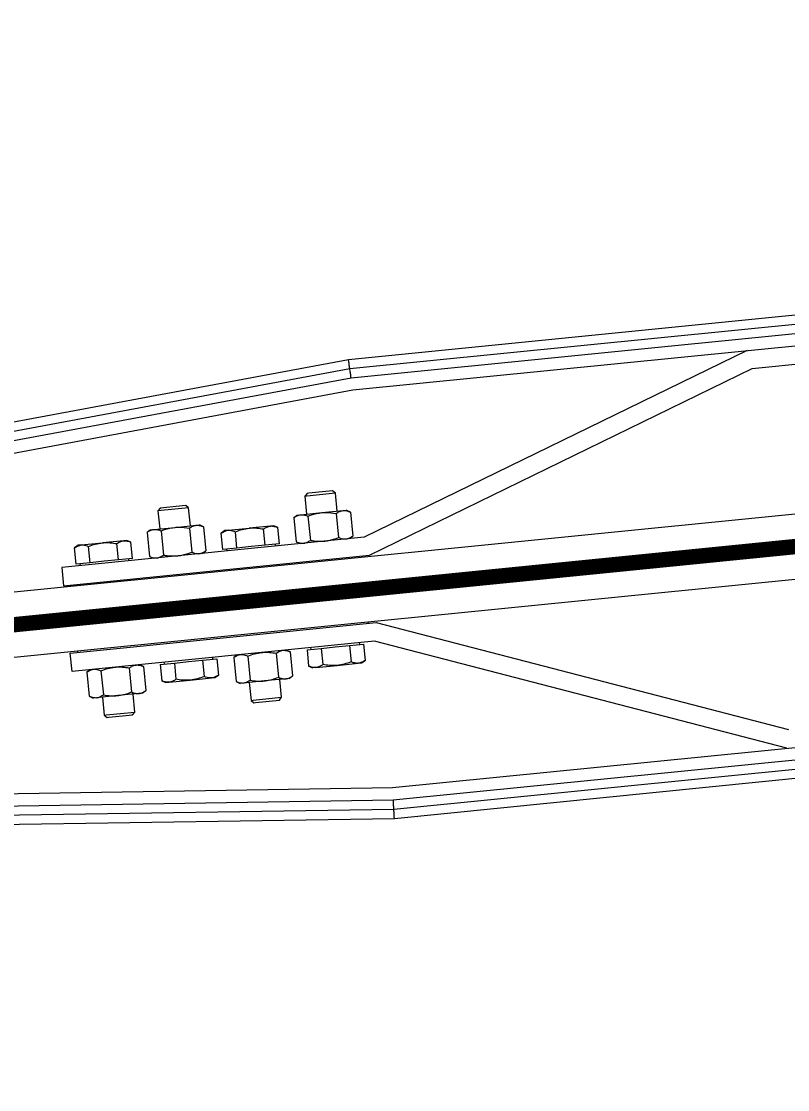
# Model space of a CAD drawing. Header units: millimetres. Extents: x -37020 to 35906, y -101 to 52234.
# Drawn here: x -113.217 to -112.718, y 323.778 to 324.473 of the extents above; entities that cross this region are included whole.
import ezdxf

# ---------------------------------------------------------------- set-up
doc = ezdxf.new("R2010")
doc.units = ezdxf.units.MM
doc.header["$PDMODE"] = 35
doc.header["$PDSIZE"] = 1
doc.linetypes.add('CENTROX2', pattern=[101.6, 63.5, -12.7, 12.7, -12.7])
doc.linetypes.add('DASHED2', pattern=[0.375, 0.25, -0.125])
for name, color, linetype in [('Catenaria', 2, 'Continuous'), ('Eje unifilar', 4, 'CENTROX2'), ('M0_EQUIPOS', 2, 'Continuous'), ('R10', 240, 'Continuous'), ('unifilar VIAS Ppales', 5, 'DASHED2')]:
    doc.layers.add(name, color=color, linetype=linetype)
doc.styles.add('Romans', font='romans.shx', dxfattribs={"width": 0.8})
doc.styles.get("Standard").update_dxf_attribs({"font": 'arial.ttf'})
doc.dimstyles.get("Standard").update_dxf_attribs({"dimtxt": 0.18, "dimasz": 0.18, "dimexe": 0.18, "dimexo": 0.0625, "dimgap": 0.09, "dimtad": 0, "dimtih": 1, "dimtoh": 1, "dimdec": 4, "dimzin": 0, "dimdsep": 46, "dimtxsty": 'Standard', "dimcen": 0.09, "dimadec": 0, "dimazin": 0, "dimtfac": 1, "dimtdec": 4, "dimtofl": 0, "dimtmove": 0, "dimatfit": 3, "dimfxl": 1, "dimtolj": 1, "dimtzin": 0, "dimarcsym": 0})

# ---------------------------------------------------------------- blocks, each defined once
blk = doc.blocks.new('enlace tol')
at = {"layer": 'Eje unifilar'}
blk.add_line((-7125.44, -43306.58, -11480), (6097.6, -44628.91, -11480), dxfattribs=at)
blk = doc.blocks.new('A$C3C3C2E3F')
at = {"layer": 'M0_EQUIPOS', "color": 1, "linetype": 'Continuous', "lineweight": 15}
for p, q in [((-20.95, -173.88), (-74.95, -813.88)), ((18.05, -174), (72.05, -814)), ((21.05, -173.88), (75.05, -813.88)), ((16.51, -191.44), (69.05, -814.13)), ((-25.95, -268.82), (-71.95, -814)), ((-23.83, -279.3), (-68.95, -814.13)), ((-19.97, -281.21), (-64.95, -814.3)), ((19.83, -278.44), (65.05, -814.3)), ((-10.45, -394.3), (-10.45, -969.3)), ((10.55, -969.3), (10.55, -394.3)), ((-16.95, -813.23), (-16.95, -714.3)), ((-16.95, -714.3), (-10.95, -714.3)), ((-10.95, -714.3), (-10.95, -814.3)), ((11.05, -714.3), (11.05, -814.3)), ((17.05, -714.3), (11.05, -714.3)), ((17.05, -813.23), (17.05, -714.3)), ((-25.54, -719.06), (-26.25, -720.3)), ((-17.67, -719.06), (-25.54, -719.06)), ((-16.95, -720.3), (-17.67, -719.06)), ((-10.95, -716.8), (-10.45, -716.8)), ((10.55, -716.8), (11.05, -716.8)), ((17.65, -721.37), (17.65, -719.06)), ((17.65, -719.06), (22.96, -719.06)), ((23.68, -720.3), (22.96, -719.06)), ((-26.25, -721.37), (-26.25, -720.3)), ((-26.25, -728.3), (-26.25, -721.37)), ((17.65, -720.3), (17.05, -720.3)), ((17.65, -723.68), (17.65, -721.37)), ((23.68, -721.37), (23.68, -720.3)), ((23.68, -721.37), (23.68, -728.3)), ((-32.12, -723.3), (-32.95, -724.13)), ((-32.95, -724.13), (-32.95, -724.69)), ((-32.95, -724.69), (-32.95, -732.47)), ((-26.25, -723.3), (-32.12, -723.3)), ((-32.12, -723.3), (-32.12, -723.97)), ((-32.12, -723.97), (-32.12, -733.3)), ((-17.67, -723.68), (-25.54, -723.68)), ((17.65, -728.3), (17.65, -723.68)), ((17.65, -723.68), (22.96, -723.68)), ((-26.25, -735.23), (-26.25, -728.3)), ((17.65, -732.92), (17.65, -728.3)), ((23.68, -735.23), (23.68, -728.3)), ((-32.95, -732.47), (-32.12, -733.3)), ((-17.67, -732.92), (-25.54, -732.92)), ((17.65, -732.92), (22.96, -732.92)), ((17.65, -735.23), (17.65, -732.92)), ((-32.12, -733.3), (-26.25, -733.3)), ((-26.25, -736.3), (-26.25, -735.23)), ((-26.25, -736.3), (-25.54, -737.54)), ((-17.67, -737.54), (-16.95, -736.3)), ((17.05, -736.3), (17.65, -736.3)), ((17.65, -737.54), (17.65, -735.23)), ((22.96, -737.54), (23.68, -736.3)), ((23.68, -736.3), (23.68, -735.23)), ((-17.67, -737.54), (-25.54, -737.54)), ((17.65, -737.54), (22.96, -737.54)), ((-22.87, -743.06), (-23.58, -744.3)), ((-17.55, -743.06), (-22.87, -743.06)), ((-17.55, -743.06), (-17.55, -745.37)), ((17.76, -743.06), (17.05, -744.3)), ((25.63, -743.06), (17.76, -743.06)), ((26.35, -744.3), (25.63, -743.06)), ((-23.58, -744.3), (-23.58, -745.37)), ((-23.58, -745.37), (-23.58, -752.3)), ((-16.95, -744.3), (-17.55, -744.3)), ((-17.55, -745.37), (-17.55, -747.68)), ((26.35, -744.3), (26.35, -745.37)), ((26.35, -745.37), (26.35, -752.3)), ((-17.55, -747.68), (-22.87, -747.68)), ((-17.55, -747.68), (-17.55, -752.3)), ((25.63, -747.68), (17.76, -747.68)), ((32.22, -747.3), (26.35, -747.3)), ((33.05, -748.13), (32.22, -747.3)), ((32.22, -757.3), (32.22, -747.3)), ((33.05, -756.47), (33.05, -748.13)), ((-23.58, -752.3), (-23.58, -759.23)), ((-17.55, -752.3), (-17.55, -756.92)), ((26.35, -752.3), (26.35, -759.23)), ((-17.55, -756.92), (-22.87, -756.92)), ((-17.55, -756.92), (-17.55, -759.23)), ((25.63, -756.92), (17.76, -756.92)), ((26.35, -757.3), (32.22, -757.3)), ((32.22, -757.3), (33.05, -756.47)), ((-23.58, -759.23), (-23.58, -760.3)), ((-23.58, -760.3), (-22.87, -761.54)), ((-17.55, -759.23), (-17.55, -761.54)), ((-17.55, -760.3), (-16.95, -760.3)), ((17.05, -760.3), (17.76, -761.54)), ((25.63, -761.54), (26.35, -760.3)), ((26.35, -759.23), (26.35, -760.3)), ((-17.55, -761.54), (-22.87, -761.54)), ((25.63, -761.54), (17.76, -761.54)), ((-25.54, -767.06), (-26.25, -768.3)), ((-17.67, -767.06), (-25.54, -767.06)), ((-16.95, -768.3), (-17.67, -767.06)), ((17.65, -769.37), (17.65, -767.06)), ((17.65, -767.06), (22.96, -767.06)), ((23.68, -768.3), (22.96, -767.06)), ((-32.12, -771.3), (-32.95, -772.13)), ((-26.25, -771.3), (-32.12, -771.3)), ((-32.12, -771.3), (-32.12, -771.97)), ((-26.25, -769.37), (-26.25, -768.3)), ((-26.25, -776.3), (-26.25, -769.37)), ((17.65, -768.3), (17.05, -768.3)), ((17.65, -771.68), (17.65, -769.37)), ((23.68, -769.37), (23.68, -768.3)), ((23.68, -769.37), (23.68, -776.3)), ((-32.95, -772.13), (-32.95, -772.69)), ((-32.95, -772.69), (-32.95, -780.47)), ((-32.12, -771.97), (-32.12, -781.3)), ((-17.67, -771.68), (-25.54, -771.68)), ((17.65, -776.3), (17.65, -771.68)), ((17.65, -771.68), (22.96, -771.68)), ((-26.25, -783.23), (-26.25, -776.3)), ((17.65, -780.92), (17.65, -776.3)), ((23.68, -783.23), (23.68, -776.3)), ((-32.95, -780.47), (-32.12, -781.3)), ((-32.12, -781.3), (-26.25, -781.3)), ((-17.67, -780.92), (-25.54, -780.92)), ((17.65, -780.92), (22.96, -780.92)), ((17.65, -783.23), (17.65, -780.92)), ((-26.25, -784.3), (-26.25, -783.23)), ((-26.25, -784.3), (-25.54, -785.54)), ((-17.67, -785.54), (-16.95, -784.3)), ((17.05, -784.3), (17.65, -784.3)), ((17.65, -785.54), (17.65, -783.23)), ((22.96, -785.54), (23.68, -784.3)), ((23.68, -784.3), (23.68, -783.23)), ((-17.67, -785.54), (-25.54, -785.54)), ((17.65, -785.54), (22.96, -785.54)), ((-22.87, -791.06), (-23.58, -792.3)), ((-17.55, -791.06), (-22.87, -791.06)), ((-17.55, -791.06), (-17.55, -793.37)), ((17.76, -791.06), (17.05, -792.3)), ((25.63, -791.06), (17.76, -791.06)), ((26.35, -792.3), (25.63, -791.06)), ((-23.58, -793.37), (-23.58, -792.3)), ((-23.58, -793.37), (-23.58, -800.3)), ((-17.55, -795.68), (-22.87, -795.68)), ((-16.95, -792.3), (-17.55, -792.3)), ((-17.55, -793.37), (-17.55, -795.68)), ((-17.55, -795.68), (-17.55, -800.3)), ((25.63, -795.68), (17.76, -795.68)), ((26.35, -792.3), (26.35, -793.37)), ((26.35, -793.37), (26.35, -800.3)), ((32.22, -795.3), (26.35, -795.3)), ((33.05, -796.13), (32.22, -795.3)), ((32.22, -795.97), (32.22, -795.3)), ((32.22, -805.3), (32.22, -795.97)), ((33.05, -796.69), (33.05, -796.13)), ((33.05, -804.47), (33.05, -796.69)), ((-23.58, -800.3), (-23.58, -807.23)), ((-17.55, -800.3), (-17.55, -804.92)), ((26.35, -800.3), (26.35, -807.23)), ((-17.55, -804.92), (-22.87, -804.92)), ((-17.55, -804.92), (-17.55, -807.23)), ((25.63, -804.92), (17.76, -804.92)), ((26.35, -805.3), (32.22, -805.3)), ((32.22, -805.3), (33.05, -804.47)), ((-23.58, -807.23), (-23.58, -808.3)), ((-23.58, -808.3), (-22.87, -809.54)), ((-17.55, -809.54), (-22.87, -809.54)), ((-17.55, -807.23), (-17.55, -809.54)), ((-17.55, -808.3), (-16.95, -808.3)), ((17.05, -808.3), (17.76, -809.54)), ((25.63, -809.54), (17.76, -809.54)), ((25.63, -809.54), (26.35, -808.3)), ((26.35, -807.23), (26.35, -808.3)), ((-10.95, -811.8), (-10.45, -811.8)), ((10.55, -811.8), (11.05, -811.8)), ((-74.95, -813.88), (-74.95, -968.39)), ((-71.95, -814), (-71.95, -969.83)), ((-68.95, -814.13), (-68.95, -974.7)), ((-64.95, -943.23), (-16.95, -813.23)), ((-64.95, -814.3), (-64.95, -977.53)), ((-10.95, -814.3), (-58.95, -944.3)), ((11.05, -814.3), (59.05, -944.3)), ((65.05, -943.23), (17.05, -813.23)), ((65.05, -814.3), (65.05, -977.53)), ((69.05, -814.13), (69.05, -974.75)), ((72.05, -814), (72.05, -969.79)), ((75.05, -813.88), (75.05, -968.4)), ((59.05, -944.3), (59.05, -976.69))]:
    blk.add_line(p, q, dxfattribs=at)
at = {"layer": 'M0_EQUIPOS', "color": 1, "linetype": 'Continuous', "lineweight": 15, "flags": 128}
for points in [[(-74.95, -813.88), (-74.92, -813.88), (-74.83, -813.88), (-74.68, -813.89), (-74.49, -813.9), (-74.24, -813.91), (-73.95, -813.92), (-73.64, -813.93), (-73.3, -813.95), (-72.95, -813.96), (-72.61, -813.98), (-72.27, -813.99), (-71.95, -814)], [(-71.95, -814), (-71.61, -814.02), (-71.24, -814.03), (-70.86, -814.05), (-70.48, -814.07), (-70.12, -814.08), (-69.79, -814.09), (-69.5, -814.11), (-69.27, -814.12), (-69.1, -814.12), (-68.99, -814.13), (-68.95, -814.13)], [(69.05, -814.13), (69.08, -814.13), (69.17, -814.13), (69.31, -814.12), (69.52, -814.11), (69.76, -814.1), (70.05, -814.09), (70.36, -814.07), (70.7, -814.06), (71.05, -814.05), (71.39, -814.03), (71.73, -814.02), (72.05, -814)], [(72.05, -814), (72.39, -813.99), (72.76, -813.97), (73.14, -813.96), (73.52, -813.94), (73.88, -813.93), (74.21, -813.91), (74.5, -813.9), (74.73, -813.89), (74.9, -813.88), (75.01, -813.88), (75.05, -813.88)]]:
    blk.add_lwpolyline(points, dxfattribs=at)
at = {"layer": 'M0_EQUIPOS', "color": 1, "linetype": 'Continuous', "lineweight": 15}
for points, knots in [([(-25.54, -719.06), (-25.65, -719.25), (-26.06, -720.01), (-26.17, -720.79), (-26.25, -721.37)], [0, 0, 0, 0, 0.257546, 1, 1, 1, 1]), ([(-17.67, -719.06), (-17.56, -719.25), (-17.14, -720.01), (-17.03, -720.79), (-16.95, -721.37)], [0, 0, 0, 0, 0.257546, 1, 1, 1, 1]), ([(22.96, -719.06), (23.04, -719.2), (23.47, -719.95), (23.58, -720.74), (23.68, -721.37)], [0, 0, 0, 0, 0.1887325, 1, 1, 1, 1]), ([(-26.25, -721.37), (-26.24, -721.58), (-26.2, -722.36), (-25.82, -723.12), (-25.54, -723.68)], [0, 0, 0, 0, 0.268664, 1, 1, 1, 1]), ([(-16.95, -721.37), (-16.96, -721.58), (-17, -722.36), (-17.39, -723.12), (-17.67, -723.68)], [0, 0, 0, 0, 0.268647, 1, 1, 1, 1]), ([(23.68, -721.37), (23.67, -721.54), (23.64, -722.32), (23.26, -723.08), (22.96, -723.68)], [0, 0, 0, 0, 0.214381, 1, 1, 1, 1]), ([(-25.54, -723.68), (-25.74, -724.43), (-26.14, -725.94), (-26.22, -727.51), (-26.25, -728.3)], [0, 0, 0, 0, 0.495447, 1, 1, 1, 1]), ([(-17.67, -723.68), (-17.47, -724.43), (-17.06, -725.94), (-16.99, -727.51), (-16.95, -728.3)], [0, 0, 0, 0, 0.495447, 1, 1, 1, 1]), ([(22.96, -723.68), (23.16, -724.43), (23.57, -725.94), (23.64, -727.51), (23.68, -728.3)], [0, 0, 0, 0, 0.49547, 1, 1, 1, 1]), ([(-26.25, -728.3), (-26.25, -728.41), (-26.25, -729.24), (-26.09, -730.8), (-25.72, -732.21), (-25.54, -732.92)], [0, 0, 0, 0, 0.070097, 0.530802, 1, 1, 1, 1]), ([(-16.95, -728.3), (-16.95, -728.41), (-16.96, -729.24), (-17.12, -730.8), (-17.48, -732.21), (-17.67, -732.92)], [0, 0, 0, 0, 0.070097, 0.530802, 1, 1, 1, 1]), ([(23.68, -728.3), (23.68, -728.41), (23.67, -729.24), (23.51, -730.8), (23.15, -732.21), (22.96, -732.92)], [0, 0, 0, 0, 0.070093, 0.530778, 1, 1, 1, 1]), ([(-25.54, -732.92), (-25.74, -733.29), (-26.14, -734.05), (-26.22, -734.83), (-26.25, -735.23)], [0, 0, 0, 0, 0.495417, 1, 1, 1, 1]), ([(-17.67, -732.92), (-17.47, -733.29), (-17.06, -734.05), (-16.99, -734.83), (-16.95, -735.23)], [0, 0, 0, 0, 0.495417, 1, 1, 1, 1]), ([(22.96, -732.92), (23.16, -733.29), (23.57, -734.05), (23.64, -734.83), (23.68, -735.23)], [0, 0, 0, 0, 0.49544, 1, 1, 1, 1]), ([(-26.25, -735.23), (-26.25, -735.28), (-26.25, -735.7), (-26.09, -736.48), (-25.72, -737.18), (-25.54, -737.54)], [0, 0, 0, 0, 0.070087, 0.530782, 1, 1, 1, 1]), ([(-16.95, -735.23), (-16.95, -735.28), (-16.96, -735.7), (-17.12, -736.48), (-17.48, -737.18), (-17.67, -737.54)], [0, 0, 0, 0, 0.070087, 0.530782, 1, 1, 1, 1]), ([(23.68, -735.23), (23.68, -735.28), (23.67, -735.7), (23.51, -736.48), (23.15, -737.18), (22.96, -737.54)], [0, 0, 0, 0, 0.070084, 0.530758, 1, 1, 1, 1]), ([(-23.58, -745.37), (-23.58, -745.32), (-23.58, -744.9), (-23.42, -744.12), (-23.05, -743.42), (-22.87, -743.06)], [0, 0, 0, 0, 0.070087, 0.530782, 1, 1, 1, 1]), ([(17.76, -743.06), (17.56, -743.44), (17.16, -744.19), (17.08, -744.98), (17.05, -745.37)], [0, 0, 0, 0, 0.495495, 1, 1, 1, 1]), ([(25.63, -743.06), (25.83, -743.44), (26.24, -744.19), (26.31, -744.98), (26.35, -745.37)], [0, 0, 0, 0, 0.495495, 1, 1, 1, 1]), ([(-22.87, -747.68), (-23.07, -747.3), (-23.47, -746.55), (-23.54, -745.77), (-23.58, -745.37)], [0, 0, 0, 0, 0.495417, 1, 1, 1, 1]), ([(17.05, -745.37), (17.05, -745.43), (17.05, -745.84), (17.21, -746.62), (17.58, -747.32), (17.76, -747.68)], [0, 0, 0, 0, 0.070085, 0.530789, 1, 1, 1, 1]), ([(26.35, -745.37), (26.35, -745.43), (26.34, -745.84), (26.18, -746.62), (25.82, -747.32), (25.63, -747.68)], [0, 0, 0, 0, 0.070087, 0.530823, 1, 1, 1, 1]), ([(-23.58, -752.3), (-23.58, -752.19), (-23.58, -751.36), (-23.42, -749.8), (-23.05, -748.39), (-22.87, -747.68)], [0, 0, 0, 0, 0.070097, 0.530802, 1, 1, 1, 1]), ([(17.76, -747.68), (17.65, -748.07), (17.23, -749.57), (17.13, -751.14), (17.05, -752.3)], [0, 0, 0, 0, 0.25757, 1, 1, 1, 1]), ([(25.63, -747.68), (25.74, -748.07), (26.16, -749.57), (26.27, -751.14), (26.35, -752.3)], [0, 0, 0, 0, 0.25757, 1, 1, 1, 1]), ([(-22.87, -756.92), (-23.07, -756.17), (-23.47, -754.65), (-23.54, -753.09), (-23.58, -752.3)], [0, 0, 0, 0, 0.495447, 1, 1, 1, 1]), ([(17.05, -752.3), (17.06, -752.72), (17.1, -754.28), (17.48, -755.8), (17.76, -756.92)], [0, 0, 0, 0, 0.2686273, 1, 1, 1, 1]), ([(26.35, -752.3), (26.34, -752.72), (26.3, -754.28), (25.91, -755.8), (25.63, -756.92)], [0, 0, 0, 0, 0.2686273, 1, 1, 1, 1]), ([(-23.58, -759.23), (-23.49, -758.59), (-23.37, -757.81), (-22.95, -757.06), (-22.87, -756.92)], [0, 0, 0, 0, 0.811354, 1, 1, 1, 1]), ([(17.76, -756.92), (17.56, -757.29), (17.16, -758.05), (17.08, -758.83), (17.05, -759.23)], [0, 0, 0, 0, 0.495451, 1, 1, 1, 1]), ([(25.63, -756.92), (25.83, -757.29), (26.24, -758.05), (26.31, -758.83), (26.35, -759.23)], [0, 0, 0, 0, 0.495451, 1, 1, 1, 1]), ([(-22.87, -761.54), (-23.17, -760.94), (-23.54, -760.18), (-23.58, -759.39), (-23.58, -759.23)], [0, 0, 0, 0, 0.785616, 1, 1, 1, 1]), ([(17.05, -759.23), (17.05, -759.28), (17.05, -759.7), (17.21, -760.48), (17.58, -761.18), (17.76, -761.54)], [0, 0, 0, 0, 0.070085, 0.530746, 1, 1, 1, 1]), ([(26.35, -759.23), (26.35, -759.28), (26.34, -759.7), (26.18, -760.48), (25.82, -761.18), (25.63, -761.54)], [0, 0, 0, 0, 0.070087, 0.530779, 1, 1, 1, 1]), ([(-25.54, -767.06), (-25.65, -767.25), (-26.06, -768.01), (-26.17, -768.79), (-26.25, -769.37)], [0, 0, 0, 0, 0.257544, 1, 1, 1, 1]), ([(-17.67, -767.06), (-17.56, -767.25), (-17.14, -768.01), (-17.03, -768.79), (-16.95, -769.37)], [0, 0, 0, 0, 0.257544, 1, 1, 1, 1]), ([(22.96, -767.06), (23.04, -767.2), (23.47, -767.95), (23.58, -768.74), (23.68, -769.37)], [0, 0, 0, 0, 0.1887325, 1, 1, 1, 1]), ([(-26.25, -769.37), (-26.24, -769.58), (-26.2, -770.36), (-25.82, -771.12), (-25.54, -771.68)], [0, 0, 0, 0, 0.268659, 1, 1, 1, 1]), ([(-16.95, -769.37), (-16.96, -769.58), (-17, -770.36), (-17.39, -771.12), (-17.67, -771.68)], [0, 0, 0, 0, 0.268642, 1, 1, 1, 1]), ([(23.68, -769.37), (23.67, -769.54), (23.64, -770.32), (23.26, -771.08), (22.96, -771.68)], [0, 0, 0, 0, 0.2143764, 1, 1, 1, 1]), ([(-25.54, -771.68), (-25.74, -772.43), (-26.14, -773.94), (-26.22, -775.51), (-26.25, -776.3)], [0, 0, 0, 0, 0.495441, 1, 1, 1, 1]), ([(-17.67, -771.68), (-17.47, -772.43), (-17.06, -773.94), (-16.99, -775.51), (-16.95, -776.3)], [0, 0, 0, 0, 0.495441, 1, 1, 1, 1]), ([(22.96, -771.68), (23.16, -772.43), (23.57, -773.94), (23.64, -775.51), (23.68, -776.3)], [0, 0, 0, 0, 0.495464, 1, 1, 1, 1]), ([(-26.25, -776.3), (-26.25, -776.41), (-26.25, -777.24), (-26.09, -778.8), (-25.72, -780.21), (-25.54, -780.92)], [0, 0, 0, 0, 0.070085, 0.530796, 1, 1, 1, 1]), ([(-16.95, -776.3), (-16.95, -776.41), (-16.96, -777.24), (-17.12, -778.8), (-17.48, -780.21), (-17.67, -780.92)], [0, 0, 0, 0, 0.070085, 0.530796, 1, 1, 1, 1]), ([(23.68, -776.3), (23.68, -776.41), (23.67, -777.24), (23.51, -778.8), (23.15, -780.21), (22.96, -780.92)], [0, 0, 0, 0, 0.070082, 0.530772, 1, 1, 1, 1]), ([(-25.54, -780.92), (-25.74, -781.29), (-26.14, -782.05), (-26.22, -782.83), (-26.25, -783.23)], [0, 0, 0, 0, 0.49542, 1, 1, 1, 1]), ([(-17.67, -780.92), (-17.47, -781.29), (-17.06, -782.05), (-16.99, -782.83), (-16.95, -783.23)], [0, 0, 0, 0, 0.49542, 1, 1, 1, 1]), ([(22.96, -780.92), (23.16, -781.29), (23.57, -782.05), (23.64, -782.83), (23.68, -783.23)], [0, 0, 0, 0, 0.495443, 1, 1, 1, 1]), ([(-26.25, -783.23), (-26.25, -783.28), (-26.25, -783.7), (-26.09, -784.48), (-25.72, -785.18), (-25.54, -785.54)], [0, 0, 0, 0, 0.070087, 0.530779, 1, 1, 1, 1]), ([(-16.95, -783.23), (-16.95, -783.28), (-16.96, -783.7), (-17.12, -784.48), (-17.48, -785.18), (-17.67, -785.54)], [0, 0, 0, 0, 0.070087, 0.530779, 1, 1, 1, 1]), ([(23.68, -783.23), (23.68, -783.28), (23.67, -783.7), (23.51, -784.48), (23.15, -785.18), (22.96, -785.54)], [0, 0, 0, 0, 0.070084, 0.530755, 1, 1, 1, 1]), ([(-23.58, -793.37), (-23.58, -793.2), (-23.54, -792.42), (-23.17, -791.66), (-22.87, -791.06)], [0, 0, 0, 0, 0.214384, 1, 1, 1, 1]), ([(17.76, -791.06), (17.56, -791.44), (17.16, -792.19), (17.08, -792.98), (17.05, -793.37)], [0, 0, 0, 0, 0.495492, 1, 1, 1, 1]), ([(25.63, -791.06), (25.83, -791.44), (26.24, -792.19), (26.31, -792.98), (26.35, -793.37)], [0, 0, 0, 0, 0.495492, 1, 1, 1, 1]), ([(-22.87, -795.68), (-22.95, -795.54), (-23.37, -794.79), (-23.49, -794), (-23.58, -793.37)], [0, 0, 0, 0, 0.188647, 1, 1, 1, 1]), ([(-23.58, -800.3), (-23.58, -800.19), (-23.58, -799.36), (-23.42, -797.8), (-23.05, -796.39), (-22.87, -795.68)], [0, 0, 0, 0, 0.070084, 0.53079, 1, 1, 1, 1]), ([(17.05, -793.37), (17.05, -793.43), (17.05, -793.84), (17.21, -794.62), (17.58, -795.32), (17.76, -795.68)], [0, 0, 0, 0, 0.070085, 0.530795, 1, 1, 1, 1]), ([(17.76, -795.68), (17.65, -796.07), (17.23, -797.57), (17.13, -799.14), (17.05, -800.3)], [0, 0, 0, 0, 0.25757, 1, 1, 1, 1]), ([(26.35, -793.37), (26.35, -793.43), (26.34, -793.84), (26.18, -794.62), (25.82, -795.32), (25.63, -795.68)], [0, 0, 0, 0, 0.070087, 0.530829, 1, 1, 1, 1]), ([(25.63, -795.68), (25.74, -796.07), (26.16, -797.57), (26.27, -799.14), (26.35, -800.3)], [0, 0, 0, 0, 0.25757, 1, 1, 1, 1]), ([(-22.87, -804.92), (-23.07, -804.17), (-23.47, -802.65), (-23.54, -801.09), (-23.58, -800.3)], [0, 0, 0, 0, 0.495441, 1, 1, 1, 1]), ([(17.05, -800.3), (17.06, -800.72), (17.1, -802.28), (17.48, -803.8), (17.76, -804.92)], [0, 0, 0, 0, 0.268624, 1, 1, 1, 1]), ([(26.35, -800.3), (26.34, -800.72), (26.3, -802.28), (25.91, -803.8), (25.63, -804.92)], [0, 0, 0, 0, 0.268624, 1, 1, 1, 1]), ([(-23.58, -807.23), (-23.58, -807.17), (-23.58, -806.76), (-23.42, -805.98), (-23.05, -805.27), (-22.87, -804.92)], [0, 0, 0, 0, 0.070087, 0.530829, 1, 1, 1, 1]), ([(17.76, -804.92), (17.56, -805.29), (17.16, -806.05), (17.08, -806.83), (17.05, -807.23)], [0, 0, 0, 0, 0.495448, 1, 1, 1, 1]), ([(25.63, -804.92), (25.83, -805.29), (26.24, -806.05), (26.31, -806.83), (26.35, -807.23)], [0, 0, 0, 0, 0.495448, 1, 1, 1, 1]), ([(-22.87, -809.54), (-23.07, -809.16), (-23.47, -808.4), (-23.54, -807.62), (-23.58, -807.23)], [0, 0, 0, 0, 0.49546, 1, 1, 1, 1]), ([(17.05, -807.23), (17.05, -807.28), (17.05, -807.7), (17.21, -808.48), (17.58, -809.18), (17.76, -809.54)], [0, 0, 0, 0, 0.070085, 0.530752, 1, 1, 1, 1]), ([(26.35, -807.23), (26.35, -807.28), (26.34, -807.7), (26.18, -808.48), (25.82, -809.18), (25.63, -809.54)], [0, 0, 0, 0, 0.070087, 0.530786, 1, 1, 1, 1])]:
    blk.add_open_spline(points, degree=3, knots=knots, dxfattribs=at)
blk = doc.blocks.new('*D247')
at = {"layer": 'Defpoints', "color": 0, "transparency": 16777216}
for p in [(-88.73212, 326.84984), (-88.66503, 326.17825), (-136.0816, 321.442)]:
    blk.add_point(p, dxfattribs=at)
at = {"layer": 'Catenaria', "color": 3, "linetype": 'Continuous', "transparency": 16777216, "insert": (-113.27371, 324.77535), "char_height": 0.5, "attachment_point": 5, "rotation": 5.70413, "style": 'Romans'}
blk.add_mtext('\\A1;47.65', dxfattribs=at)

msp = doc.modelspace()

# ---------------------------------------------------------------- linework, layer by layer
at = {"layer": 'Catenaria', "linetype": 'Continuous', "const_width": 0.01, "elevation": -11.48}
msp.add_lwpolyline([(-155.98462, 319.80438), (-69.07329, 328.4957)], dxfattribs=at)
at = {"layer": 'unifilar VIAS Ppales', "ltscale": 10, "elevation": -11.48}
msp.add_lwpolyline([(-149.03561, 321.99563, 0.024862), (-119.18387, 323.48453), (-105.96082, 324.80687, -0.024923), (-76.10908, 326.29577)], format="xyb", dxfattribs=at)

# ---------------------------------------------------------------- block references
at = {"layer": 'Catenaria', "color": 1, "ltscale": 4, "xscale": 0.001999999999955285, "yscale": 0.001999999999955285, "zscale": 0.001999999999955285, "rotation": 95.71071265088749}
msp.add_blockref('A$C3C3C2E3F', (-114.60897, 323.94194, -11.48), dxfattribs=at)
at = {"layer": 'R10', "linetype": 'Continuous', "xscale": -0.001, "yscale": 0.001, "zscale": 0.001, "rotation": 180}
msp.add_blockref('enlace tol', (-112.05843, 280.17795), dxfattribs=at)

# ---------------------------------------------------------------- dimensions: what is measured, and where the dimension line sits
at = {"layer": 'Catenaria', "linetype": 'Continuous'}
dim = msp.add_linear_dim(base=(-88.73212, 326.84984), p1=(-136.0816, 321.442), p2=(-88.66503, 326.17825), angle=5.70413, dimstyle='Standard', override={"dimscale": 0.1, "dimtxt": 5, "dimasz": 2.5, "dimexe": 1, "dimexo": 1, "dimgap": 1.25, "dimtad": 1, "dimtih": 0, "dimtoh": 0, "dimdec": 2, "dimzin": 1, "dimtxsty": 'Romans', "dimcen": 1, "dimse1": 1, "dimse2": 1, "dimsd1": 1, "dimsd2": 1, "dimclrd": 2, "dimclre": 1, "dimclrt": 3, "dimaunit": 1, "dimadec": 3, "dimtdec": 2, "dimtix": 1, "dimtofl": 1, "dimatfit": 0, "dimtzin": 8}, dxfattribs=at)
dim.commit()
dim.dimension.update_dxf_attribs({"geometry": '*D247', "text_midpoint": (-113.23644, 324.4022), "dimtype": 161})

doc.saveas('drawing.dxf')
